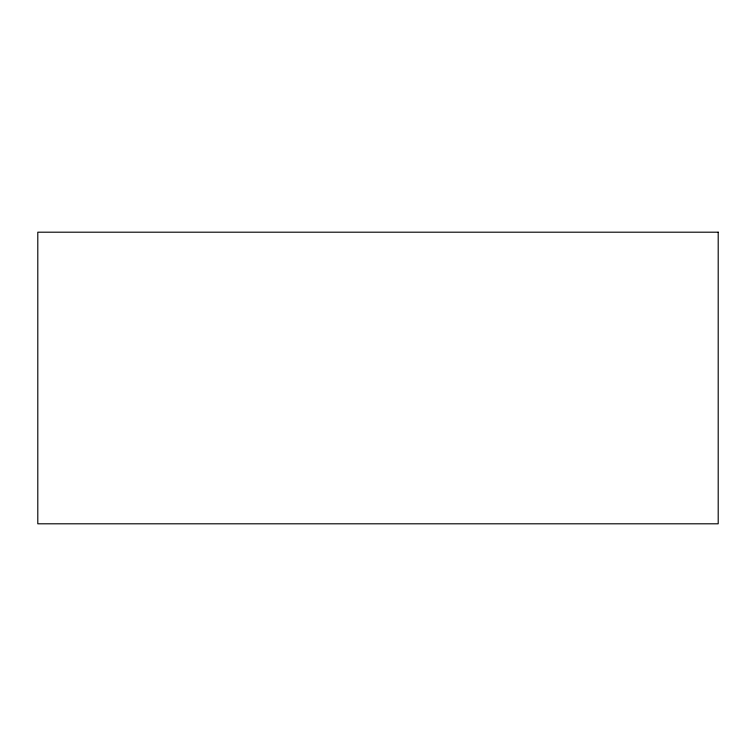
<?xml version="1.0" encoding="UTF-8"?>
<svg xmlns="http://www.w3.org/2000/svg" width="756" height="756" viewBox="0 0 756 756"><rect width="100%" height="100%" fill="white"/><g stroke="black" fill="none" stroke-linecap="round" stroke-linejoin="round"><path stroke-width="1.13" d="M718.2 232.196L37.8 232.196L37.8 523.804L718.2 523.804L718.2 232.196"/></g></svg>
